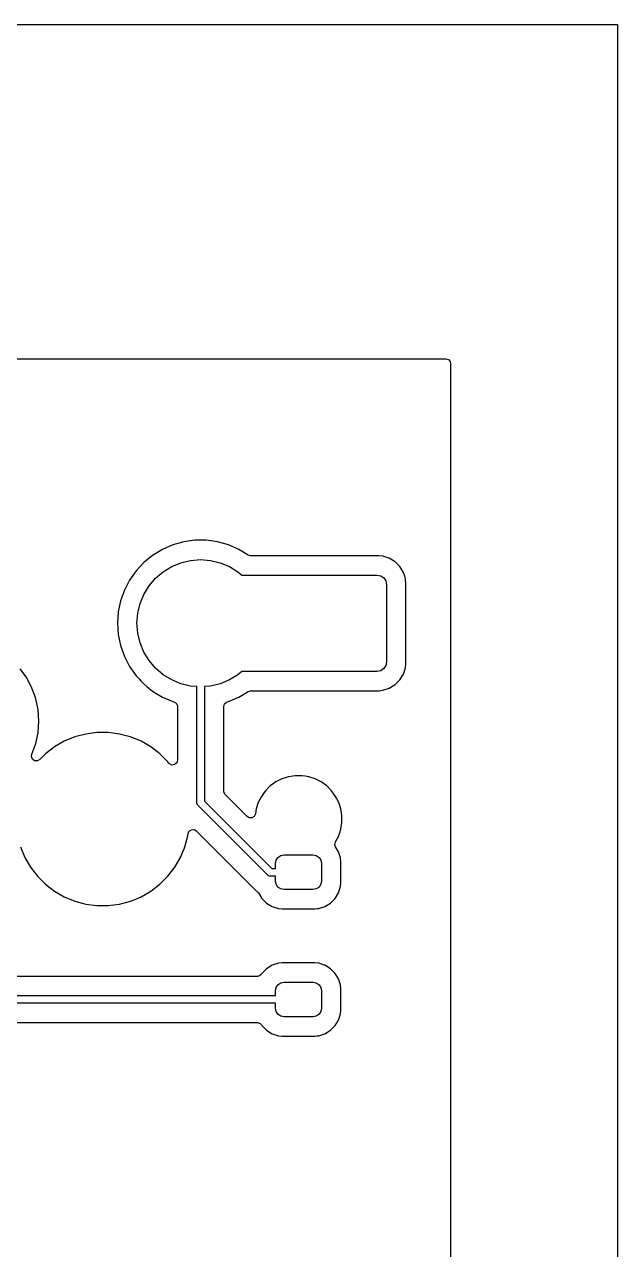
# Model space of a CAD drawing. Header units: millimetres. Extents: x 46 to 4458, y 59 to 1499.
# Drawn here: x 2091.76 to 2107.14, y 912.92 to 944.7 of the extents above; entities that cross this region are included whole.
import ezdxf

# ---------------------------------------------------------------- set-up
doc = ezdxf.new("R2010")
doc.units = ezdxf.units.MM
doc.layers.add('BLACK', color=7, linetype='Continuous')

msp = doc.modelspace()

# ---------------------------------------------------------------- linework, layer by layer
msp.add_lwpolyline([(1739.51188, 833.25441), (1638.06271, 833.5564), (1638.38771, 944.69762), (2107.13583, 944.69762), (2107.13583, 832.69492), (1950.85196, 832.69492)])
at = {"layer": 'BLACK', "linetype": 'Continuous'}
for p, q in [((1856.80163, 936.02944), (2102.68362, 936.02944)), ((2102.68362, 936.02944), (2102.75066, 936.00975)), ((2102.75066, 936.00975), (2102.79641, 935.95695)), ((2102.79641, 935.95695), (2102.80762, 935.90544)), ((2102.80762, 935.90544), (2102.80762, 909.21948)), ((2095.33144, 931.08075), (2095.08007, 930.92789)), ((2095.60127, 931.19795), (2095.33144, 931.08075)), ((2095.33144, 931.08075), (2095.33144, 931.08075)), ((2095.88456, 931.27733), (2095.60127, 931.19795)), ((2096.17602, 931.31739), (2095.88456, 931.27733)), ((2095.88456, 931.27733), (2095.88456, 931.27733)), ((2096.47022, 931.31739), (2096.17602, 931.31739)), ((2096.17602, 931.31739), (2096.17602, 931.31739)), ((2096.58569, 931.30152), (2096.47022, 931.31739)), ((2096.47022, 931.31739), (2096.47022, 931.31739)), ((2096.76167, 931.27733), (2096.58569, 931.30152)), ((2096.76168, 931.27733), (2096.76167, 931.27733)), ((2097.04496, 931.19795), (2096.76168, 931.27733)), ((2096.76168, 931.27733), (2096.76168, 931.27733)), ((2097.31479, 931.08075), (2097.04496, 931.19795)), ((2097.3148, 931.08075), (2097.31479, 931.08075)), ((2097.55375, 930.93544), (2097.3148, 931.08075)), ((2094.85186, 930.74223), (2094.65105, 930.52721)), ((2095.08007, 930.92789), (2094.85186, 930.74223)), ((2095.57404, 930.63705), (2095.81324, 930.73613)), ((2095.81324, 930.73613), (2096.065, 930.79657)), ((2096.065, 930.79657), (2096.32312, 930.81689)), ((2096.32312, 930.81689), (2096.58124, 930.79657)), ((2096.58124, 930.79657), (2096.833, 930.73613)), ((2096.833, 930.73613), (2097.0722, 930.63705)), ((2097.61818, 930.91739), (2097.55375, 930.93544)), ((2098.99599, 930.91739), (2097.61818, 930.91739)), ((2098.996, 930.91739), (2098.99599, 930.91739)), ((2100.94813, 930.91739), (2098.996, 930.91739)), ((2100.94814, 930.91739), (2100.94813, 930.91739)), ((2101.05091, 930.90689), (2100.94814, 930.91739)), ((2101.05092, 930.90689), (2101.05091, 930.90689)), ((2101.20727, 930.85508), (2101.05092, 930.90689)), ((2101.21745, 930.8517), (2101.20727, 930.85508)), ((2101.21746, 930.8517), (2101.21745, 930.8517)), ((2101.23823, 930.83889), (2101.21746, 930.8517)), ((2101.36678, 930.7596), (2101.23823, 930.83889)), ((2101.49083, 930.63554), (2101.36678, 930.7596)), ((2094.65105, 930.52721), (2094.4814, 930.28687)), ((2095.15639, 930.33361), (2095.35327, 930.50177)), ((2095.35327, 930.50177), (2095.57404, 930.63705)), ((2097.0722, 930.63705), (2097.29297, 930.50177)), ((2097.29297, 930.50177), (2097.39234, 930.41689)), ((2097.39234, 930.41689), (2098.94812, 930.41689)), ((2098.94812, 930.41689), (2100.89812, 930.41689)), ((2100.89812, 930.41689), (2100.99379, 930.39786)), ((2100.99379, 930.39786), (2101.0749, 930.34366)), ((2101.58293, 930.48622), (2101.49083, 930.63554)), ((2101.61696, 930.38353), (2101.58293, 930.48622)), ((2094.4814, 930.28687), (2094.34605, 930.02565)), ((2094.4814, 930.28687), (2094.4814, 930.28687)), ((2094.85296, 929.91597), (2094.98824, 930.13673)), ((2094.98824, 930.13673), (2095.15639, 930.33361)), ((2101.0749, 930.34366), (2101.12909, 930.26256)), ((2101.12909, 930.26256), (2101.14812, 930.16689)), ((2101.14812, 930.16689), (2101.14812, 928.16689)), ((2101.63812, 930.31969), (2101.61696, 930.38353)), ((2101.63812, 930.31968), (2101.63812, 930.31969)), ((2101.64147, 930.28687), (2101.63812, 930.31968)), ((2101.64862, 930.2169), (2101.64147, 930.28687)), ((2101.64862, 928.11688), (2101.64862, 930.2169)), ((2094.34605, 930.02565), (2094.24753, 929.74845)), ((2094.75388, 929.67677), (2094.85296, 929.91597)), ((2094.18767, 929.4604), (2094.16759, 929.16689)), ((2094.24752, 929.74843), (2094.18767, 929.4604)), ((2094.18767, 929.4604), (2094.18767, 929.4604)), ((2094.24753, 929.74845), (2094.24752, 929.74843)), ((2094.69343, 929.425), (2094.75388, 929.67677)), ((2094.16759, 929.16689), (2094.18767, 928.87338)), ((2094.67312, 929.16689), (2094.69343, 929.425)), ((2094.69343, 928.90877), (2094.67312, 929.16689)), ((2094.18767, 928.87338), (2094.18767, 928.87337)), ((2094.18767, 928.87337), (2094.24752, 928.58534)), ((2094.75388, 928.65701), (2094.69343, 928.90877)), ((2094.24752, 928.58534), (2094.24753, 928.58533)), ((2094.24753, 928.58533), (2094.34605, 928.30813)), ((2094.85296, 928.4178), (2094.75388, 928.65701)), ((2094.34605, 928.30813), (2094.4814, 928.04691)), ((2094.98824, 928.19704), (2094.85296, 928.4178)), ((2095.15639, 928.00016), (2094.98824, 928.19704)), ((2101.14812, 928.16689), (2101.12909, 928.07122)), ((2091.81484, 927.74687), (2091.64519, 927.98721)), ((2094.4814, 928.04691), (2094.4814, 928.0469)), ((2094.4814, 928.0469), (2094.65105, 927.80656)), ((2095.35327, 927.83201), (2095.15639, 928.00016)), ((2097.39234, 927.91689), (2097.29297, 927.83201)), ((2098.84812, 927.91689), (2097.39234, 927.91689)), ((2100.89812, 927.91689), (2098.84812, 927.91689)), ((2100.99379, 927.93592), (2100.89812, 927.91689)), ((2101.0749, 927.99011), (2100.99379, 927.93592)), ((2101.12909, 928.07122), (2101.0749, 927.99011)), ((2101.58293, 927.84755), (2101.63812, 928.01409)), ((2101.63812, 928.01409), (2101.64862, 928.11688)), ((2091.81484, 927.74686), (2091.81484, 927.74687)), ((2091.81484, 927.74687), (2091.81484, 927.74687)), ((2091.95019, 927.48565), (2091.81484, 927.74686)), ((2094.65105, 927.80656), (2094.73574, 927.71589)), ((2094.73574, 927.71589), (2094.77637, 927.67238)), ((2094.77637, 927.67238), (2094.85186, 927.59155)), ((2094.85186, 927.59155), (2094.93206, 927.5263)), ((2095.57404, 927.69673), (2095.35327, 927.83201)), ((2095.81324, 927.59764), (2095.57404, 927.69673)), ((2096.065, 927.5372), (2095.81324, 927.59764)), ((2096.22379, 927.5247), (2096.065, 927.5372)), ((2096.58124, 927.5372), (2096.42188, 927.52466)), ((2096.833, 927.59764), (2096.58124, 927.5372)), ((2097.0722, 927.69673), (2096.833, 927.59764)), ((2097.29297, 927.83201), (2097.0722, 927.69673)), ((2101.21745, 927.48207), (2101.36678, 927.57418)), ((2101.36678, 927.57418), (2101.49083, 927.69823)), ((2101.49083, 927.69823), (2101.58293, 927.84755)), ((2092.01299, 927.30896), (2091.95019, 927.48565)), ((2092.04871, 927.20845), (2092.01299, 927.30896)), ((2094.93206, 927.5263), (2095.08007, 927.40589)), ((2095.08007, 927.40589), (2095.08007, 927.40589)), ((2095.08007, 927.40589), (2095.08007, 927.40589)), ((2095.08007, 927.40589), (2095.33144, 927.25303)), ((2095.33144, 927.25303), (2095.33144, 927.25303)), ((2095.33144, 927.25303), (2095.60128, 927.13582)), ((2096.22504, 924.49543), (2096.22379, 927.5247)), ((2096.42188, 927.52466), (2096.4231, 924.55372)), ((2097.04496, 927.13582), (2097.31479, 927.25302)), ((2097.31479, 927.25302), (2097.3148, 927.25303)), ((2097.3148, 927.25303), (2097.55375, 927.39834)), ((2097.3148, 927.25303), (2097.3148, 927.25303)), ((2097.55375, 927.39834), (2097.61818, 927.41639)), ((2097.61818, 927.41639), (2098.7981, 927.41639)), ((2098.7981, 927.41639), (2098.79811, 927.41639)), ((2098.79811, 927.41639), (2100.94813, 927.41639)), ((2100.94813, 927.41639), (2101.05092, 927.42689)), ((2101.05092, 927.42689), (2101.21745, 927.48207)), ((2092.04871, 927.20843), (2092.04871, 927.20845)), ((2092.09041, 927.00779), (2092.04871, 927.20843)), ((2092.10857, 926.9204), (2092.09041, 927.00779)), ((2092.12864, 926.62689), (2092.10857, 926.9204)), ((2095.60128, 927.13582), (2095.63207, 927.12719)), ((2095.63207, 927.12719), (2095.69132, 927.09015)), ((2095.69132, 927.09015), (2095.72113, 927.02696)), ((2095.72113, 927.02696), (2095.72262, 927.00779)), ((2095.72262, 927.00779), (2095.72262, 925.61141)), ((2096.92362, 927.00779), (2096.9433, 927.07483)), ((2096.92362, 924.81503), (2096.92362, 927.00779)), ((2096.9433, 927.07483), (2096.99611, 927.12058)), ((2096.99611, 927.12058), (2097.01417, 927.12719)), ((2097.01417, 927.12719), (2097.04496, 927.13582)), ((2097.04496, 927.13582), (2097.04496, 927.13582)), ((2092.10857, 926.33338), (2092.12864, 926.62689)), ((2092.09105, 926.24906), (2092.10857, 926.33338)), ((2093.34432, 926.29289), (2093.06012, 926.21674)), ((2093.636, 926.33129), (2093.34432, 926.29289)), ((2093.63601, 926.33129), (2093.636, 926.33129)), ((2093.93023, 926.33129), (2093.63601, 926.33129)), ((2093.63601, 926.33129), (2093.63601, 926.33129)), ((2093.93024, 926.33129), (2093.93023, 926.33129)), ((2093.93023, 926.33129), (2093.93023, 926.33129)), ((2094.22192, 926.29289), (2093.93024, 926.33129)), ((2094.49743, 926.21906), (2094.22192, 926.29289)), ((2094.22192, 926.29289), (2094.22192, 926.29289)), ((2094.22192, 926.29289), (2094.22192, 926.29289)), ((2092.00019, 925.90881), (2092.04871, 926.04533)), ((2092.04871, 926.04534), (2092.09105, 926.24906)), ((2092.04871, 926.04533), (2092.04871, 926.04534)), ((2092.04871, 926.04534), (2092.04871, 926.04534)), ((2092.53351, 925.95704), (2092.30011, 925.77794)), ((2092.53353, 925.95705), (2092.53351, 925.95704)), ((2092.78831, 926.10415), (2092.53353, 925.95705)), ((2092.78832, 926.10415), (2092.78831, 926.10415)), ((2093.06012, 926.21674), (2092.78832, 926.10415)), ((2094.50611, 926.21674), (2094.49743, 926.21906)), ((2094.77791, 926.10415), (2094.50611, 926.21674)), ((2094.77793, 926.10415), (2094.77791, 926.10415)), ((2095.03271, 925.95705), (2094.77793, 926.10415)), ((2095.03272, 925.95704), (2095.03271, 925.95705)), ((2095.03271, 925.95705), (2095.03271, 925.95705)), ((2095.26613, 925.77794), (2095.03272, 925.95704)), ((2095.03272, 925.95704), (2095.03272, 925.95704)), ((2095.03272, 925.95704), (2095.03272, 925.95704)), ((2091.93901, 925.70704), (2091.94896, 925.76529)), ((2091.96343, 925.64158), (2091.93901, 925.70704)), ((2091.94896, 925.76529), (2091.95019, 925.76811)), ((2091.95019, 925.76812), (2091.95042, 925.76876)), ((2091.95019, 925.76811), (2091.95019, 925.76812)), ((2091.95042, 925.76876), (2092.00019, 925.90881)), ((2092.01936, 925.59971), (2091.96343, 925.64158)), ((2092.15038, 925.62821), (2092.08905, 925.59472)), ((2092.30011, 925.77794), (2092.15038, 925.62821)), ((2095.26614, 925.77793), (2095.26613, 925.77794)), ((2095.47416, 925.5699), (2095.26614, 925.77793)), ((2092.08905, 925.59472), (2092.01936, 925.59971)), ((2095.47417, 925.56989), (2095.47416, 925.5699)), ((2095.50024, 925.53592), (2095.47417, 925.56989)), ((2095.51742, 925.51769), (2095.50024, 925.53592)), ((2095.58097, 925.48867), (2095.51742, 925.51769)), ((2095.65013, 925.49861), (2095.58097, 925.48867)), ((2095.70293, 925.54437), (2095.65013, 925.49861)), ((2095.72262, 925.61141), (2095.70293, 925.54437)), ((2098.21288, 925.00566), (2098.12991, 924.94537)), ((2098.27323, 925.0495), (2098.21288, 925.00566)), ((2098.43108, 925.12993), (2098.27323, 925.0495)), ((2098.59956, 925.18467), (2098.43108, 925.12993)), ((2098.43108, 925.12993), (2098.43108, 925.12993)), ((2098.71621, 925.20315), (2098.59956, 925.18467)), ((2098.77454, 925.21239), (2098.71621, 925.20315)), ((2098.9517, 925.21239), (2098.77454, 925.21239)), ((2099.03919, 925.19853), (2098.9517, 925.21239)), ((2099.12668, 925.18467), (2099.03919, 925.19853)), ((2099.29516, 925.12993), (2099.12668, 925.18467)), ((2099.44898, 925.05155), (2099.29516, 925.12993)), ((2099.29516, 925.12993), (2099.29516, 925.12993)), ((2099.45301, 925.0495), (2099.44898, 925.05155)), ((2099.59633, 924.94537), (2099.45301, 925.0495)), ((2096.92645, 924.78868), (2096.92362, 924.81503)), ((2096.95994, 924.72735), (2096.92645, 924.78868)), ((2097.53466, 924.15263), (2096.95994, 924.72735)), ((2097.90051, 924.67678), (2097.82008, 924.51893)), ((2097.97528, 924.77969), (2097.90051, 924.67678)), ((2098.00464, 924.8201), (2097.97528, 924.77969)), ((2098.1299, 924.94537), (2098.00464, 924.8201)), ((2098.00464, 924.8201), (2098.00464, 924.8201)), ((2098.00464, 924.8201), (2098.00464, 924.8201)), ((2098.12991, 924.94537), (2098.1299, 924.94537)), ((2098.1299, 924.94537), (2098.1299, 924.94537)), ((2099.7216, 924.8201), (2099.59633, 924.94537)), ((2099.82573, 924.67678), (2099.7216, 924.8201)), ((2099.84806, 924.63297), (2099.82573, 924.67678)), ((2096.23997, 924.45938), (2096.22504, 924.49543)), ((2096.25241, 924.44423), (2096.23997, 924.45938)), ((2098.07561, 922.62374), (2096.25241, 924.44423)), ((2096.4231, 924.55372), (2098.17431, 922.80513)), ((2097.82008, 924.51893), (2097.76533, 924.35044)), ((2097.82008, 924.51893), (2097.82008, 924.51893)), ((2099.90616, 924.51893), (2099.84806, 924.63297)), ((2099.92368, 924.46501), (2099.90616, 924.51893)), ((2099.90616, 924.51893), (2099.90616, 924.51893)), ((2099.96091, 924.35044), (2099.92368, 924.46501)), ((2097.58571, 924.12184), (2097.53466, 924.15263)), ((2097.65557, 924.12085), (2097.58571, 924.12184)), ((2097.71489, 924.15778), (2097.65557, 924.12085)), ((2097.74482, 924.22091), (2097.71489, 924.15778)), ((2097.76533, 924.35044), (2097.74482, 924.22091)), ((2099.98862, 924.17547), (2099.96091, 924.35044)), ((2099.98862, 923.99831), (2099.98862, 924.17547)), ((2095.9972, 923.7095), (2096.02547, 923.7734)), ((2096.02547, 923.7734), (2096.08379, 923.81187)), ((2096.08379, 923.81187), (2096.15366, 923.8127)), ((2096.15366, 923.8127), (2096.20782, 923.781)), ((2096.20782, 923.781), (2097.64631, 922.34251)), ((2099.90616, 923.65485), (2099.96091, 923.82333)), ((2099.96091, 923.82333), (2099.98862, 923.99831)), ((2095.91297, 923.3639), (2095.98912, 923.64809)), ((2095.98912, 923.64809), (2095.9972, 923.7095)), ((2099.80557, 923.43138), (2099.82382, 923.49388)), ((2099.82401, 923.36399), (2099.80557, 923.43138)), ((2099.82382, 923.49388), (2099.82572, 923.49698)), ((2099.82572, 923.49698), (2099.82573, 923.497)), ((2099.82573, 923.497), (2099.90616, 923.65485)), ((2091.65327, 923.36389), (2091.76585, 923.09209)), ((2091.76585, 923.09209), (2091.76586, 923.09208)), ((2091.76586, 923.09208), (2091.91296, 922.8373)), ((2095.65327, 922.83729), (2095.80038, 923.09208)), ((2095.80038, 923.09208), (2095.80408, 923.10101)), ((2095.80408, 923.10101), (2095.89423, 923.31866)), ((2095.89423, 923.31866), (2095.91297, 923.3639)), ((2098.28025, 923.01799), (2098.32902, 923.09099)), ((2098.32902, 923.09099), (2098.40202, 923.13976)), ((2098.40202, 923.13976), (2098.48812, 923.15689)), ((2098.48812, 923.15689), (2099.23812, 923.15689)), ((2099.23812, 923.15689), (2099.32422, 923.13976)), ((2099.32422, 923.13976), (2099.39722, 923.09099)), ((2099.39722, 923.09099), (2099.44599, 923.01799)), ((2099.90012, 923.24059), (2099.82401, 923.36399)), ((2099.90012, 923.24058), (2099.90012, 923.24059)), ((2099.90012, 923.24059), (2099.90012, 923.24059)), ((2099.95347, 923.0796), (2099.90012, 923.24058)), ((2091.91296, 922.8373), (2091.91297, 922.83728)), ((2091.91297, 922.83728), (2092.09207, 922.60388)), ((2095.47417, 922.60388), (2095.65327, 922.83729)), ((2098.17431, 922.80513), (2098.26312, 922.80535)), ((2098.26312, 922.93189), (2098.28025, 923.01799)), ((2098.26312, 922.80535), (2098.26312, 922.93189)), ((2099.44599, 923.01799), (2099.46312, 922.93189)), ((2099.46312, 922.93189), (2099.46312, 922.48189)), ((2099.9635, 922.98134), (2099.95347, 923.0796)), ((2099.95347, 923.0796), (2099.95347, 923.0796)), ((2099.96362, 922.98023), (2099.9635, 922.98134)), ((2099.96362, 922.43354), (2099.96362, 922.98023)), ((2092.09207, 922.60388), (2092.09207, 922.60387)), ((2092.09207, 922.60387), (2092.3001, 922.39584)), ((2095.26613, 922.39584), (2095.47417, 922.60388)), ((2098.11166, 922.60881), (2098.07561, 922.62374)), ((2098.13117, 922.60689), (2098.11166, 922.60881)), ((2098.26312, 922.60723), (2098.13117, 922.60689)), ((2098.26312, 922.48189), (2098.26312, 922.60723)), ((2098.28025, 922.39578), (2098.26312, 922.48189)), ((2099.46312, 922.48189), (2099.44599, 922.39578)), ((2092.3001, 922.39584), (2092.30011, 922.39584)), ((2092.30011, 922.39584), (2092.42128, 922.30286)), ((2092.42128, 922.30286), (2092.53352, 922.21673)), ((2092.53352, 922.21673), (2092.53353, 922.21673)), ((2092.53353, 922.21673), (2092.78831, 922.06963)), ((2094.77792, 922.06963), (2095.03272, 922.21673)), ((2095.03272, 922.21673), (2095.26613, 922.39584)), ((2097.64631, 922.34251), (2097.64632, 922.3425)), ((2097.64632, 922.3425), (2097.65065, 922.33817)), ((2097.65065, 922.33817), (2097.65065, 922.33817)), ((2097.65065, 922.33817), (2097.76245, 922.22637)), ((2097.76245, 922.22637), (2097.76246, 922.22637)), ((2097.76246, 922.22637), (2097.76246, 922.22637)), ((2097.76246, 922.22637), (2097.78328, 922.21435)), ((2097.78328, 922.21435), (2097.82682, 922.17205)), ((2097.82682, 922.17205), (2097.91515, 922.02885)), ((2098.32902, 922.32279), (2098.28025, 922.39578)), ((2098.40202, 922.27401), (2098.32902, 922.32279)), ((2098.48812, 922.25689), (2098.40202, 922.27401)), ((2099.23812, 922.25689), (2098.48812, 922.25689)), ((2099.32422, 922.27401), (2099.23812, 922.25689)), ((2099.39722, 922.32279), (2099.32422, 922.27401)), ((2099.44599, 922.39578), (2099.39722, 922.32279)), ((2099.81109, 922.02884), (2099.90012, 922.17319)), ((2099.90012, 922.17319), (2099.95347, 922.33418)), ((2099.95347, 922.33418), (2099.96362, 922.43354)), ((2092.78831, 922.06963), (2092.78832, 922.06962)), ((2092.78832, 922.06962), (2093.06012, 921.95704)), ((2093.06012, 921.95704), (2093.06013, 921.95704)), ((2093.06013, 921.95704), (2093.06013, 921.95704)), ((2093.06013, 921.95704), (2093.34432, 921.88089)), ((2093.34432, 921.88089), (2093.63601, 921.84249)), ((2093.63601, 921.84249), (2093.63602, 921.84249)), ((2093.63602, 921.84249), (2093.93022, 921.84249)), ((2093.93022, 921.84249), (2093.93023, 921.84249)), ((2093.93023, 921.84249), (2094.22192, 921.88089)), ((2094.22192, 921.88089), (2094.50611, 921.95704)), ((2094.50611, 921.95704), (2094.59698, 921.99468)), ((2094.59698, 921.99468), (2094.77791, 922.06962)), ((2094.77791, 922.06962), (2094.77792, 922.06962)), ((2094.77792, 922.06962), (2094.77792, 922.06963)), ((2097.91515, 922.02885), (2097.91515, 922.02884)), ((2097.91515, 922.02884), (2098.03507, 921.90892)), ((2098.03507, 921.90892), (2098.03508, 921.90892)), ((2098.03508, 921.90892), (2098.17941, 921.81989)), ((2098.17941, 921.81989), (2098.17942, 921.81989)), ((2098.17942, 921.81989), (2098.17942, 921.81988)), ((2098.17942, 921.81988), (2098.34041, 921.76654)), ((2099.38583, 921.76654), (2099.54682, 921.81988)), ((2099.54682, 921.81988), (2099.69116, 921.90892)), ((2099.69116, 921.90892), (2099.81109, 922.02884)), ((2098.34041, 921.76654), (2098.43977, 921.75639)), ((2098.43977, 921.75639), (2099.28646, 921.75639)), ((2099.28646, 921.75639), (2099.28647, 921.75639)), ((2099.28647, 921.75639), (2099.35597, 921.76349)), ((2099.28647, 921.75639), (2099.28647, 921.75639)), ((2099.35597, 921.76349), (2099.38583, 921.76654)), ((2098.17941, 920.29389), (2098.03508, 920.20486)), ((2098.17942, 920.29389), (2098.17941, 920.29389)), ((2098.34041, 920.34724), (2098.17942, 920.29389)), ((2098.43976, 920.35739), (2098.34041, 920.34724)), ((2098.34041, 920.34724), (2098.34041, 920.34724)), ((2098.43978, 920.35739), (2098.43976, 920.35739)), ((2099.28647, 920.35739), (2098.43978, 920.35739)), ((2099.38583, 920.34724), (2099.28647, 920.35739)), ((2099.52529, 920.30102), (2099.38583, 920.34724)), ((2099.54682, 920.29389), (2099.52529, 920.30102)), ((2099.69116, 920.20486), (2099.54682, 920.29389)), ((2099.54682, 920.29389), (2099.54682, 920.29389)), ((2099.54682, 920.29389), (2099.54682, 920.29389)), ((2097.79812, 920.00739), (2080.87812, 920.00739)), ((2097.85171, 920.01957), (2097.79812, 920.00739)), ((2097.90365, 920.06629), (2097.85171, 920.01957)), ((2097.91515, 920.08493), (2097.90365, 920.06629)), ((2098.03507, 920.20486), (2097.91515, 920.08493)), ((2098.03508, 920.20486), (2098.03507, 920.20486)), ((2099.81109, 920.08493), (2099.69116, 920.20486)), ((2099.69116, 920.20486), (2099.69116, 920.20486)), ((2099.90012, 919.94059), (2099.81109, 920.08493)), ((2099.81109, 920.08493), (2099.81109, 920.08493)), ((2099.90012, 919.94058), (2099.90012, 919.94059)), ((2099.90012, 919.94059), (2099.90012, 919.94059)), ((2099.95149, 919.78558), (2099.90012, 919.94058)), ((2098.26312, 919.63189), (2098.28025, 919.71799)), ((2098.26312, 919.50688), (2098.26312, 919.63189)), ((2098.28025, 919.71799), (2098.32902, 919.79099)), ((2098.32902, 919.79099), (2098.40202, 919.83976)), ((2098.40202, 919.83976), (2098.48812, 919.85689)), ((2098.48812, 919.85689), (2099.23812, 919.85689)), ((2099.23812, 919.85689), (2099.32422, 919.83976)), ((2099.32422, 919.83976), (2099.39722, 919.79099)), ((2099.39722, 919.79099), (2099.44599, 919.71799)), ((2099.44599, 919.71799), (2099.46312, 919.63189)), ((2099.46312, 919.63189), (2099.46312, 919.18189)), ((2099.95347, 919.7796), (2099.95149, 919.78558)), ((2099.96357, 919.68067), (2099.95347, 919.7796)), ((2099.95347, 919.7796), (2099.95347, 919.7796)), ((2099.96362, 919.68023), (2099.96357, 919.68067)), ((2099.96362, 919.13354), (2099.96362, 919.68023)), ((2080.41312, 919.5066), (2098.26312, 919.50688)), ((2098.26312, 919.3088), (2080.41312, 919.30852)), ((2098.26312, 919.18189), (2098.26312, 919.3088)), ((2098.28025, 919.09578), (2098.26312, 919.18189)), ((2098.32902, 919.02279), (2098.28025, 919.09578)), ((2098.40202, 918.97401), (2098.32902, 919.02279)), ((2098.48812, 918.95689), (2098.40202, 918.97401)), ((2099.23812, 918.95689), (2098.48812, 918.95689)), ((2099.32422, 918.97401), (2099.23812, 918.95689)), ((2099.39722, 919.02279), (2099.32422, 918.97401)), ((2099.44599, 919.09578), (2099.39722, 919.02279)), ((2099.46312, 919.18189), (2099.44599, 919.09578)), ((2099.90012, 918.87319), (2099.95347, 919.03418)), ((2099.95347, 919.03418), (2099.96362, 919.13354)), ((2080.87812, 918.80639), (2097.79812, 918.80639)), ((2097.79812, 918.80639), (2097.86515, 918.7867)), ((2097.86515, 918.7867), (2097.90365, 918.74748)), ((2097.90365, 918.74748), (2097.91515, 918.72884)), ((2097.91515, 918.72884), (2098.03507, 918.60892)), ((2099.69116, 918.60892), (2099.81109, 918.72884)), ((2099.81109, 918.72884), (2099.90012, 918.87319)), ((2098.03507, 918.60892), (2098.03508, 918.60892)), ((2098.03508, 918.60892), (2098.17941, 918.51989)), ((2098.17941, 918.51989), (2098.17942, 918.51989)), ((2098.17942, 918.51989), (2098.17942, 918.51988)), ((2098.17942, 918.51988), (2098.34041, 918.46654)), ((2098.34041, 918.46654), (2098.43977, 918.45639)), ((2098.43977, 918.45639), (2099.28646, 918.45639)), ((2099.28646, 918.45639), (2099.28647, 918.45639)), ((2099.28647, 918.45639), (2099.34088, 918.46195)), ((2099.28647, 918.45639), (2099.28647, 918.45639)), ((2099.34088, 918.46195), (2099.38583, 918.46654)), ((2099.38583, 918.46654), (2099.54682, 918.51988)), ((2099.54682, 918.51988), (2099.69116, 918.60892))]:
    msp.add_line(p, q, dxfattribs=at)

doc.saveas('drawing.dxf')
